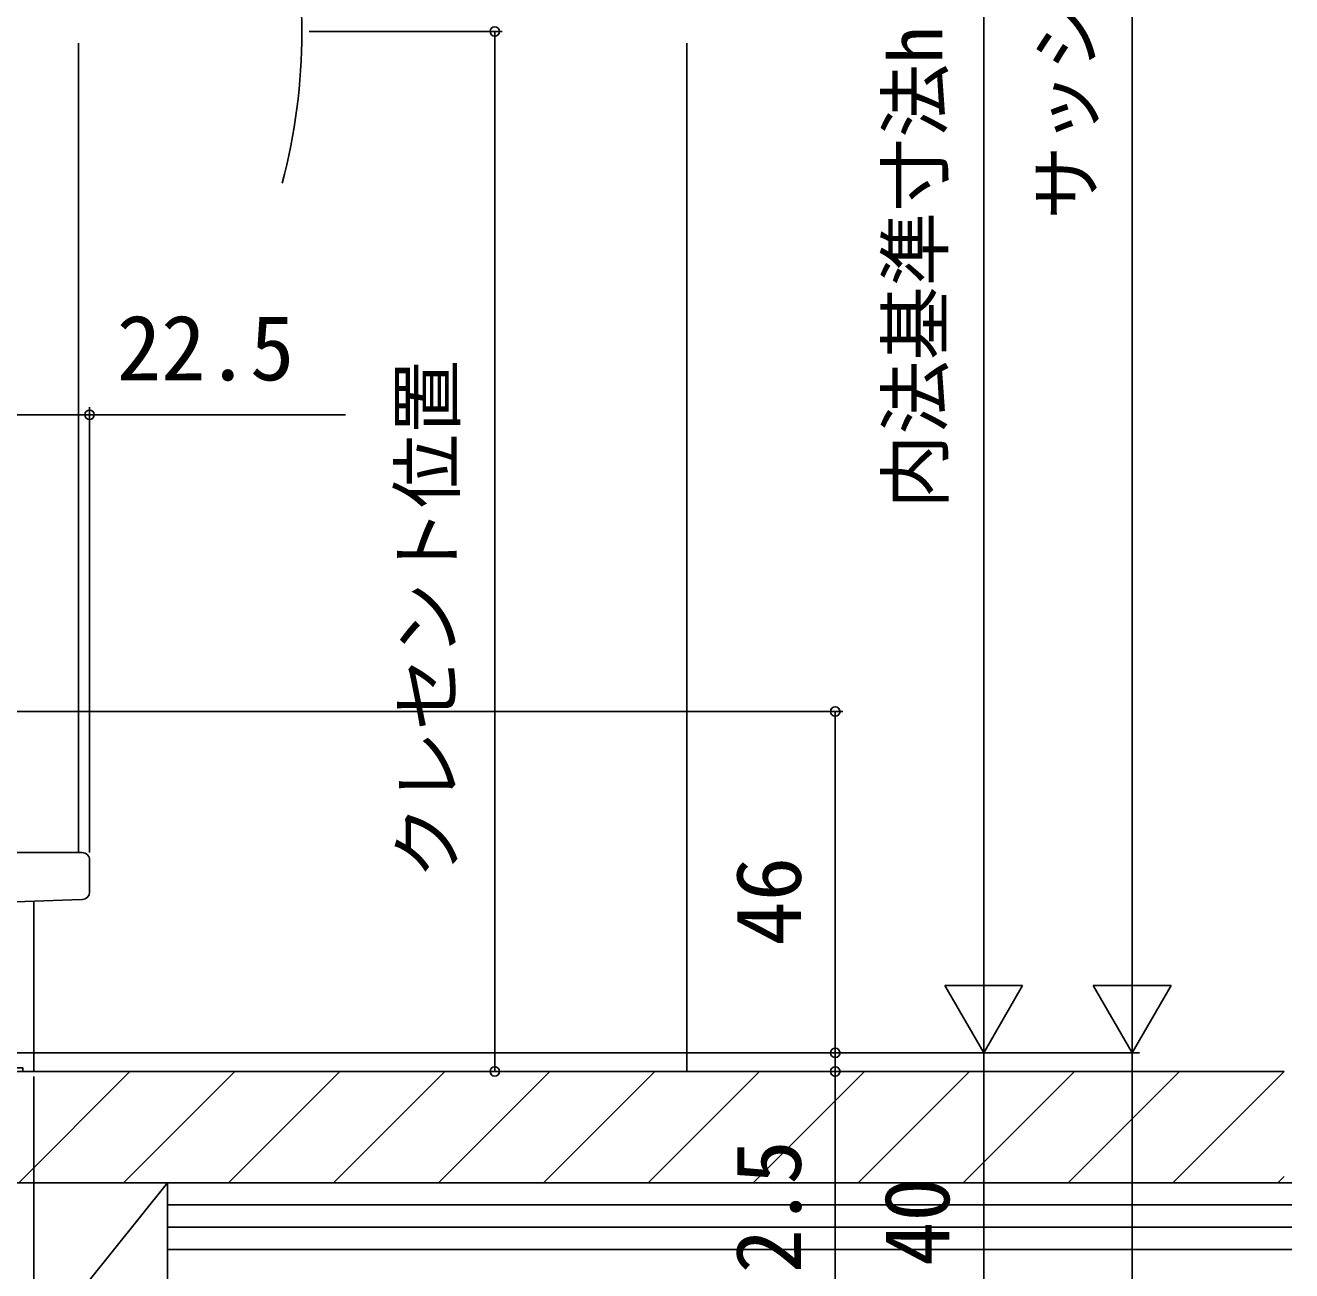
# Model space of a CAD drawing. Units: millimetres, scale not verified. Extents: x -525 to 525, y -783 to 778.
# Drawn here: x -62.2 to 108.5, y -42.1 to 125.8 of the extents above; entities that cross this region are included whole.
import ezdxf
from ezdxf.enums import TextEntityAlignment as Align

# ---------------------------------------------------------------- set-up
doc = ezdxf.new("R2010")
doc.units = ezdxf.units.MM
doc.header["$LTSCALE"] = 4
for name, color, linetype in [('0-2_YKK_11', 7, 'Continuous'), ('0-4_YKK_12', 2, 'Continuous'), ('0-5_YKK_13', 4, 'Continuous'), ('0-7_YKK_D', 6, 'Continuous'), ('0-9_YSS_K', 3, 'Continuous'), ('0-A_YSS_KE', 3, 'Continuous')]:
    doc.layers.add(name, color=color, linetype=linetype)
doc.styles.add('ＭＳ ゴシック', font='')
doc.styles.get('ＭＳ ゴシック').set_extended_font_data('MS Gothic')

msp = doc.modelspace()

# ---------------------------------------------------------------- linework, layer by layer
at = {"layer": '0-2_YKK_11'}
msp.add_lwpolyline([(-78.5, -12.699), (-61, -12.699), (-61, -15.199), (-62.5, -15.199), (-62.5, -14.699), (-75.8, -14.699), (-75.8, -15.499), (-77.1, -15.499), (-77.1, -20.837)], dxfattribs=at)
at = {"layer": '0-4_YKK_12'}
for p, q in [((-55, 14.301), (-55, 123.401)), ((-61, 7.739), (-61, -12.699)), ((-79.4, -12.699), (-61, -12.699))]:
    msp.add_line(p, q, dxfattribs=at)
msp.add_arc((-104.893, 124.898), 79.993, 345.22275, 14.6786, dxfattribs=at)
at = {"layer": '0-5_YKK_13'}
for p, q in [((-81.601, 14.301), (-55.949, 14.301)), ((-55.949, 14.301), (-54.501, 14.301)), ((-53.501, 13.301), (-53.501, 8.966)), ((-55.914, 7.916), (-79.436, 7.095)), ((-54.466, 7.967), (-55.914, 7.916))]:
    msp.add_line(p, q, dxfattribs=at)
for centre, start, end in [((-54.501, 13.301), 0, 90), ((-54.501, 8.966), 272, 0)]:
    msp.add_arc(centre, 1, start, end, dxfattribs=at)
at = {"layer": '0-7_YKK_D'}
for p, q in [((86.996, 248.8), (86.996, -2.2)), ((66.996, -2.2), (66.996, 218.8)), ((-23.9, 124.967), (2.1, 124.967)), ((1.1, 124.967), (1.1, -15.2)), ((-53.501, 14.301), (-53.501, 74.301)), ((-81.798, 33.301), (47.996, 33.301)), ((46.996, -12.7), (46.996, 33.301)), ((66.996, -12.7), (66.996, 5.487)), ((86.996, -12.7), (86.996, 5.487)), ((66.996, -12.7), (61.746, -3.607)), ((72.246, -3.607), (61.746, -3.607)), ((66.996, -12.7), (72.246, -3.607)), ((86.996, -12.7), (81.746, -3.607)), ((92.246, -3.607), (81.746, -3.607)), ((86.996, -12.7), (92.246, -3.607)), ((46.996, -12.7), (46.996, -10.15)), ((-62.124, -12.7), (47.996, -12.7)), ((-62.124, -12.7), (47.996, -12.7)), ((-60.624, -12.7), (87.996, -12.7)), ((-60.624, -12.7), (67.996, -12.7)), ((-60.624, -12.7), (67.996, -12.7)), ((-60.624, -12.7), (87.996, -12.7)), ((46.996, -12.7), (46.996, -15.2)), ((66.996, -12.7), (66.996, -52.7)), ((86.996, -12.7), (86.996, -145.7)), ((-60.3, -15.2), (47.996, -15.2)), ((-59.3, -15.2), (2.1, -15.2)), ((46.996, -15.2), (46.996, -43.527)), ((-61, -15.899), (-61, -186.7))]:
    msp.add_line(p, q, dxfattribs=at)
msp.add_lwpolyline([(-76, 73.301), (-53.501, 73.301), (-18.997, 73.301)], dxfattribs=at)
for centre in [(1.1, 124.967), (-53.501, 73.301), (46.996, 33.301), (46.996, -12.7), (46.996, -12.7), (1.1, -15.2), (46.996, -15.2)]:
    msp.add_circle(centre, 0.637, dxfattribs=at)
at = {"layer": '0-9_YSS_K'}
for p, q in [((26.996, 123.401), (26.996, -15.199)), ((-63.057, -30.199), (-48.057, -15.199)), ((-48.915, -30.199), (-33.915, -15.199)), ((-34.773, -30.199), (-19.773, -15.199)), ((-20.631, -30.199), (-5.631, -15.199)), ((-6.488, -30.199), (8.512, -15.199)), ((7.654, -30.199), (22.654, -15.199)), ((21.796, -30.199), (36.796, -15.199)), ((35.938, -30.199), (50.938, -15.199)), ((50.08, -30.199), (65.08, -15.199)), ((64.222, -30.199), (79.222, -15.199)), ((78.364, -30.199), (93.364, -15.199)), ((92.506, -30.199), (107.5, -15.205)), ((-61, -30.196), (-43, -30.2)), ((-61, -52.696), (-61, -30.196)), ((106.649, -30.199), (107.5, -29.347)), ((108.5, -33.199), (-43, -33.199)), ((108.5, -36.199), (-43, -36.199)), ((108.5, -39.199), (-43, -39.199)), ((-43, -101.199), (-43, -41.199))]:
    msp.add_line(p, q, dxfattribs=at)
msp.add_lwpolyline([(-61, -52.696), (-43, -30.2), (-43, -52.7)], close=True, dxfattribs=at)
at = {"layer": '0-A_YSS_KE'}
for p in [(108.5, -30.199), (-43, -42.199)]:
    msp.add_line(p, (-43, -30.199), dxfattribs=at)
msp.add_lwpolyline([(107.5, -15.199), (-76, -15.199), (-76, -30.199), (107.5, -30.199)], dxfattribs=at)

# ---------------------------------------------------------------- texts
at = {"layer": '0-7_YKK_D', "style": 'ＭＳ ゴシック'}
for s, height, p in [('サッシH', 7.331, (83.973, 99.578)), ('内法基準寸法h', 7.331, (63.632, 60.63)), ('クレセント位置', 7.331, (-2.15, 10.707)), ('46', 8.798, (44.996, 1.744)), ('2.5', 8.798, (44.996, -42.414)), ('40', 8.798, (64.996, -41.427))]:
    msp.add_text(s, height=height, rotation=90, dxfattribs=at).set_placement(p, align=Align.BOTTOM_LEFT)
msp.add_text('22.5', height=8.798, dxfattribs=at).set_placement((-49.837, 75.301), align=Align.BOTTOM_LEFT)

doc.saveas('drawing.dxf')
